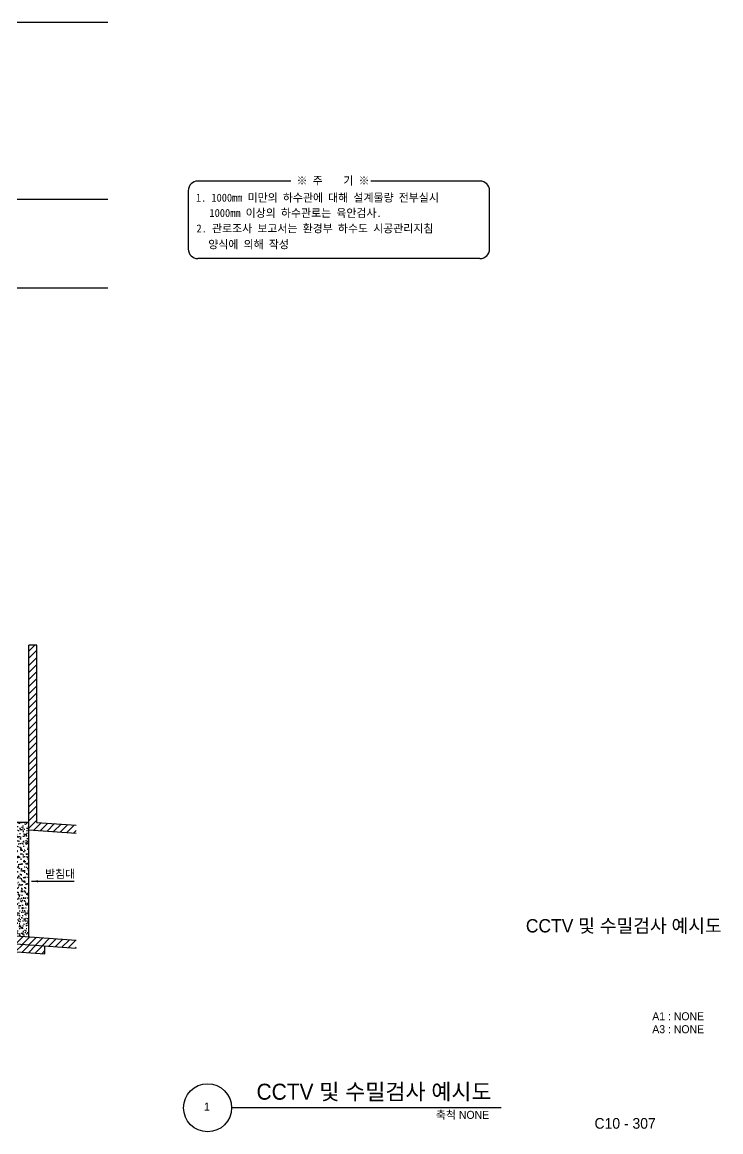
# Model space of a CAD drawing. Header units: inches. Extents: x 14 to 835, y 6 to 110.
# Drawn here: x 782.9 to 835.3, y 6 to 89.2 of the extents above; entities that cross this region are included whole.
import ezdxf
from ezdxf.enums import TextEntityAlignment as Align

# ---------------------------------------------------------------- set-up
doc = ezdxf.new("R2010")
doc.units = ezdxf.units.IN
doc.header["$MEASUREMENT"] = 0
for name, color, linetype in [('ARHT', 8, 'Continuous'), ('CODN', 1, 'Continuous'), ('COMM', 7, 'Continuous'), ('FORM', 7, 'Continuous'), ('TEXT', 3, 'Continuous'), ('XR-SHEET$1$SHT', 5, 'Continuous')]:
    doc.layers.add(name, color=color, linetype=linetype)
doc.styles.add('돋움', font='DotumChe.TTF')
doc.styles.add('돋음', font='Dotum.ttf')

msp = doc.modelspace()

# ---------------------------------------------------------------- hatches: boundary and pattern name
at = {"layer": 'ARHT'}
h = msp.add_hatch(dxfattribs=at)
h.set_pattern_fill('ANSI31', color=256, scale=3, style=0)
h.set_pattern_definition([(45, (462.32357, 13.16302), (-0.26516504, 0.26516504), [])])
h.paths.add_polyline_path([(786.915, 28.359), (786.915, 28.961), (783.975, 29.171), (783.975, 42.456), (783.375, 42.456), (783.375, 28.612)])
h = msp.add_hatch(dxfattribs=at)
h.set_pattern_fill('AR-SAND', color=256, scale=0.2, style=0)
h.set_pattern_definition([(37.5, (440.9734, 44.2207), (-0.01259867, 0.38536475), [0, -0.304, 0, -0.34, 0, -0.325]), (7.5, (440.9734, 44.2207), (0.35395534, 0.5644292), [0, -0.164, 0, -0.274, 0, -0.105]), (327.5, (440.7274, 44.2207), (0.62282837, 0.0011318), [0, -0.1, 0, -0.36, 0, -0.47]), (317.5, (440.7274, 44.2207), (0.6012253, 0.1755351), [0, -0.05, 0, -0.236, 0, -0.27])])
h.paths.add_polyline_path([(782.375, 20.663), (783.375, 20.592), (783.375, 29.171), (782.375, 29.171), (782.375, 27.011), (778.175, 27.011), (778.175, 27.841), (777.175, 27.841), (777.175, 22.166), (778.175, 22.166), (778.175, 22.996), (782.375, 22.996)])
h.paths.add_polyline_path([(782.375, 23.996), (778.175, 23.996), (778.175, 26.011), (782.375, 26.011)], flags=16)
h = msp.add_hatch(dxfattribs=at)
h.set_pattern_fill('ANSI31', color=256, scale=3, style=0)
h.set_pattern_definition([(45, (665.19336, 62.4948), (-0.265165, 0.265165), [])])
h.paths.add_polyline_path([(786.915, 19.737), (786.915, 20.339), (686.051, 27.543), (686.051, 26.942)])
h = msp.add_hatch(dxfattribs=at)
h.set_pattern_fill('ANSI31', color=256, scale=3, style=0)
h.set_pattern_definition([(45, (746.39336, 7.36302), (-0.265165, 0.265165), [])])
h.paths.add_polyline_path([(784.575, 19.904), (776.175, 20.504), (776.175, 19.903), (784.575, 19.303)])
edge = h.paths.add_edge_path()
edge.add_line((776.175, 19.903), (784.575, 19.303))

# ---------------------------------------------------------------- linework, layer by layer
at = {"layer": 'CODN', "linetype": 'Continuous'}
msp.add_line((783.577, 24.754), (786.784, 24.754), dxfattribs=at)
msp.add_solid([(784.057, 24.674), (784.057, 24.834), (783.577, 24.754)], dxfattribs=at)
at = {"layer": 'COMM'}
for p, q in [((742.85, 89.174), (789.304, 89.174)), ((745.504, 75.902), (789.304, 75.902)), ((689.1, 69.267), (789.304, 69.267)), ((783.375, 20.592), (783.375, 42.456)), ((783.975, 42.456), (783.375, 42.456)), ((783.975, 29.171), (783.975, 42.456)), ((783.375, 29.171), (782.375, 29.171)), ((783.975, 29.171), (786.915, 28.961)), ((783.375, 28.612), (786.915, 28.359)), ((686.051, 27.543), (786.915, 20.339)), ((686.051, 26.942), (786.915, 19.737)), ((776.175, 19.903), (784.575, 19.303)), ((784.575, 19.303), (784.575, 19.904))]:
    msp.add_line(p, q, dxfattribs=at)
at = {"layer": 'FORM'}
for p, q in [((803.036, 77.259), (796.052, 77.259)), ((817.211, 77.259), (809.036, 77.259)), ((795.332, 76.539), (795.332, 72.166)), ((817.931, 72.166), (817.931, 76.539)), ((817.211, 71.446), (796.052, 71.446))]:
    msp.add_line(p, q, dxfattribs=at)
for centre, start, end in [((796.052, 76.539), 90, 180), ((817.211, 76.539), 0, 90), ((796.052, 72.166), 180, 270), ((817.211, 72.166), 270, 0)]:
    msp.add_arc(centre, 0.72, start, end, dxfattribs=at)
at = {"layer": 'XR-SHEET$1$SHT', "color": 7}
msp.add_line((798.582, 7.779), (818.812, 7.779), dxfattribs=at)
msp.add_circle((796.78, 7.77), 1.802, dxfattribs=at)

# ---------------------------------------------------------------- texts
at = {"layer": 'TEXT', "style": '돋움'}
for s, p in [('※ 주    기 ※', (803.456, 76.993)), ('1. 1000mm 미만의 하수관에 대해 설계물량 전부실시', (795.905, 75.716)), ('1000mm 이상의 하수관로는 육안검사.', (796.923, 74.569)), ('2. 관로조사 보고서는 환경부 하수도 시공관리지침 ', (795.949, 73.407)), ('양식에 의해 작성', (796.834, 72.213))]:
    msp.add_text(s, height=0.6, dxfattribs=at).set_placement(p)
msp.add_text('받침대', height=0.6, dxfattribs=at).set_placement((786.853, 25.01), align=Align.RIGHT)
at = {"layer": 'XR-SHEET$1$SHT', "color": 3, "style": '돋음'}
for s, height, p in [('CCTV 및 수밀검사 예시도', 1, (828, 21.417)), ('A1 : NONE', 0.6, (832.078, 14.634)), ('A3 : NONE', 0.6, (832.078, 13.662)), ('C10 - 307', 0.8, (828.1, 6.6))]:
    msp.add_text(s, height=height, dxfattribs=at).set_placement(p, align=Align.MIDDLE_CENTER)
msp.add_text('CCTV 및 수밀검사 예시도', height=1.2, dxfattribs=at).set_placement((818.081, 8.015), align=Align.BOTTOM_RIGHT)
msp.add_text('1', height=0.6, dxfattribs=at).set_placement((796.73, 7.854), align=Align.MIDDLE)
msp.add_text('축척 NONE', height=0.6, dxfattribs=at).set_placement((817.901, 7.538), align=Align.TOP_RIGHT)

doc.saveas('drawing.dxf')
